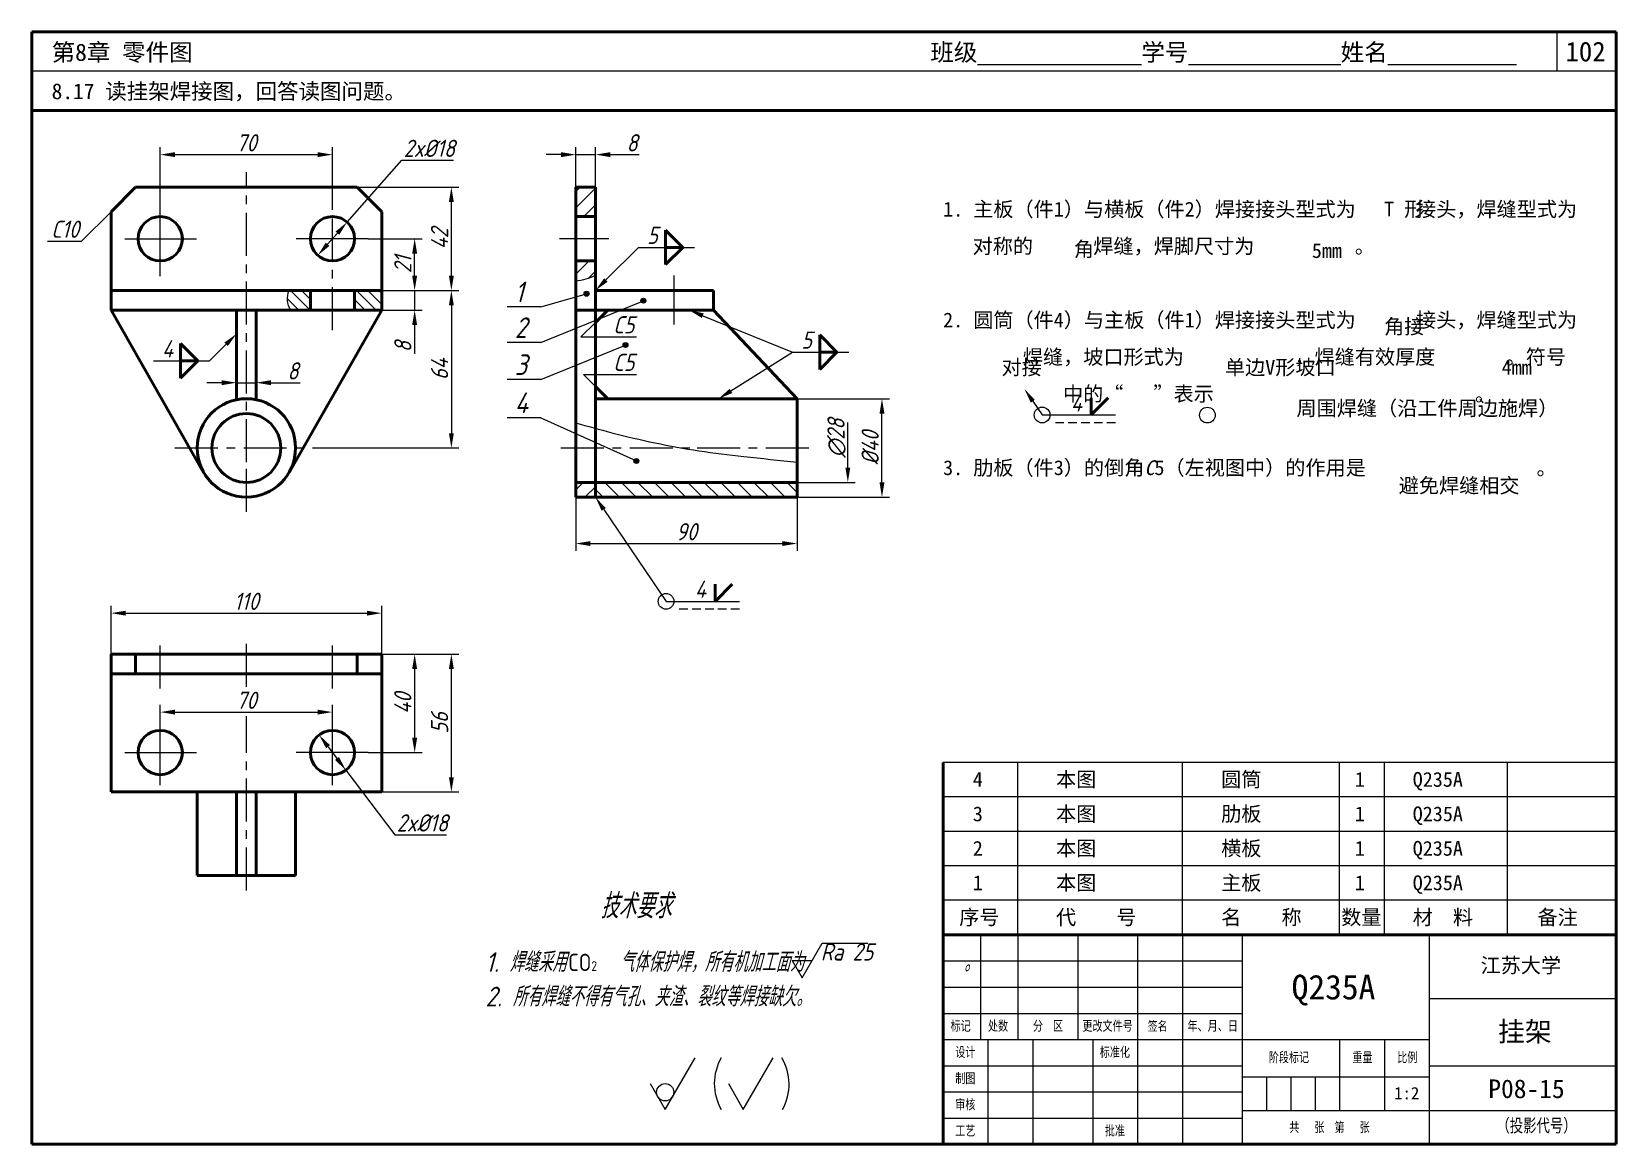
# Model space of a CAD drawing. Header units: millimetres. Extents: x 0 to 322, y 0 to 226.
import ezdxf

# ---------------------------------------------------------------- set-up
doc = ezdxf.new("R2010")
doc.units = ezdxf.units.MM
doc.header["$LTSCALE"] = 0.275
doc.header["$PDMODE"] = 33
doc.header["$PDSIZE"] = 1.5
doc.linetypes.add('CENTER', pattern=[50.8, 31.75, -6.35, 6.35, -6.35])
doc.linetypes.add('HIDDEN', pattern=[9.525, 6.35, -3.175])
for name, color, linetype in [('点画线层', 7, 'CENTER'), ('答案', 1, 'Continuous'), ('细实线层', 7, 'Continuous'), ('虚线层', 7, 'HIDDEN')]:
    doc.layers.add(name, color=color, linetype=linetype)
doc.layers.add('粗实线层', color=7, linetype='Continuous', lineweight=50)
doc.styles.get("Standard").update_dxf_attribs({"font": 'gbeitc.shx', "height": 3.5, "bigfont": 'gbcbig.shx'})
doc.styles.add('宋体', font='SimSun.ttf', dxfattribs={"height": 3})
doc.dimstyles.new('ISO-25', dxfattribs={"dimtxt": 3.5, "dimasz": 3, "dimexe": 1.5, "dimexo": 0, "dimgap": 0.65, "dimtad": 1, "dimdec": 4, "dimdsep": 46, "dimtxsty": 'Standard', "dimcen": 0, "dimclrd": 256, "dimclre": 256, "dimclrt": 256, "dimadec": 0, "dimazin": 0, "dimtfac": 1, "dimtdec": 4, "dimtmove": 0, "dimatfit": 2, "dimfxl": 0, "dimlwd": -1, "dimlwe": -1, "dimarcsym": 0})
doc.dimstyles.new('ISO-25$3', dxfattribs={"dimtxt": 3.5, "dimasz": 3, "dimexe": 1.5, "dimexo": 0, "dimgap": 0.65, "dimtad": 1, "dimtoh": 1, "dimdec": 4, "dimdsep": 46, "dimtxsty": 'Standard', "dimcen": 0, "dimclrd": 256, "dimclre": 256, "dimclrt": 256, "dimadec": 0, "dimazin": 0, "dimtfac": 1, "dimtdec": 4, "dimtmove": 0, "dimatfit": 2, "dimfxl": 0, "dimlwd": -1, "dimlwe": -1, "dimarcsym": 0})
pattern_1 = [(45, (-59.1778, 3.6276), (-1.683798, 1.683798), [])]

# ---------------------------------------------------------------- blocks, each defined once
blk = doc.blocks.new('*D0')
at = {"layer": 'Defpoints', "color": 0, "transparency": 16777216}
for p in [(61.12, 201.03), (26.12, 191.36), (61.12, 191.36)]:
    blk.add_point(p, dxfattribs=at)
at = {"layer": '细实线层', "transparency": 16777216}
for p, q in [((26.12, 191.36), (26.12, 202.53)), ((29.12, 201.03), (58.12, 201.03)), ((61.12, 191.36), (61.12, 202.53))]:
    blk.add_line(p, q, dxfattribs=at)
for points in [[(29.12, 201.53), (29.12, 200.53), (26.12, 201.03)], [(58.12, 201.53), (58.12, 200.53), (61.12, 201.03)]]:
    blk.add_solid(points, dxfattribs=at)
at = {"layer": '细实线层', "transparency": 16777216, "insert": (43.62, 203.43), "char_height": 3.5, "attachment_point": 5}
blk.add_mtext('70', dxfattribs=at)
blk = doc.blocks.new('*D1')
at = {"layer": 'Defpoints', "color": 0, "transparency": 16777216}
for p in [(71.12, 173.44), (71.12, 169.44), (77.82, 169.44)]:
    blk.add_point(p, dxfattribs=at)
at = {"layer": '细实线层', "transparency": 16777216}
for p, q in [((77.82, 176.44), (77.82, 179.44)), ((71.12, 173.44), (79.32, 173.44)), ((77.82, 173.44), (77.82, 169.44)), ((71.12, 169.44), (79.32, 169.44)), ((77.82, 166.44), (77.82, 160.54))]:
    blk.add_line(p, q, dxfattribs=at)
for points in [[(77.32, 176.44), (78.32, 176.44), (77.82, 173.44)], [(77.32, 166.44), (78.32, 166.44), (77.82, 169.44)]]:
    blk.add_solid(points, dxfattribs=at)
at = {"layer": '细实线层', "transparency": 16777216, "insert": (75.42, 161.99), "char_height": 3.5, "attachment_point": 5, "rotation": 90}
blk.add_mtext('8', dxfattribs=at)
blk = doc.blocks.new('*D2')
at = {"layer": 'Defpoints', "color": 0, "transparency": 16777216}
for p in [(68.35, 183.94), (77.82, 183.94), (71.12, 173.44)]:
    blk.add_point(p, dxfattribs=at)
at = {"layer": '细实线层', "transparency": 16777216}
for p, q in [((68.35, 183.94), (79.32, 183.94)), ((77.82, 176.44), (77.82, 180.94)), ((71.12, 173.44), (79.32, 173.44))]:
    blk.add_line(p, q, dxfattribs=at)
for points in [[(77.32, 180.94), (78.32, 180.94), (77.82, 183.94)], [(77.32, 176.44), (78.32, 176.44), (77.82, 173.44)]]:
    blk.add_solid(points, dxfattribs=at)
at = {"layer": '细实线层', "transparency": 16777216, "insert": (75.42, 178.69), "char_height": 3.5, "attachment_point": 5, "rotation": 90}
blk.add_mtext('21', dxfattribs=at)
blk = doc.blocks.new('*D3')
at = {"layer": 'Defpoints', "color": 0, "transparency": 16777216}
for p in [(66.12, 194.44), (85.28, 194.44), (71.12, 173.44)]:
    blk.add_point(p, dxfattribs=at)
at = {"layer": '细实线层', "transparency": 16777216}
for p, q in [((66.12, 194.44), (86.78, 194.44)), ((85.28, 176.44), (85.28, 191.44)), ((71.12, 173.44), (86.78, 173.44))]:
    blk.add_line(p, q, dxfattribs=at)
for points in [[(84.78, 191.44), (85.78, 191.44), (85.28, 194.44)], [(84.78, 176.44), (85.78, 176.44), (85.28, 173.44)]]:
    blk.add_solid(points, dxfattribs=at)
at = {"layer": '细实线层', "transparency": 16777216, "insert": (82.88, 183.94), "char_height": 3.5, "attachment_point": 5, "rotation": 90}
blk.add_mtext('42', dxfattribs=at)
blk = doc.blocks.new('*D4')
at = {"layer": 'Defpoints', "color": 0, "transparency": 16777216}
for p in [(71.12, 173.44), (58.14, 141.44), (85.28, 141.44)]:
    blk.add_point(p, dxfattribs=at)
at = {"layer": '细实线层', "transparency": 16777216}
for p, q in [((71.12, 173.44), (86.78, 173.44)), ((85.28, 170.44), (85.28, 144.44)), ((58.14, 141.44), (86.78, 141.44))]:
    blk.add_line(p, q, dxfattribs=at)
for points in [[(84.78, 170.44), (85.78, 170.44), (85.28, 173.44)], [(84.78, 144.44), (85.78, 144.44), (85.28, 141.44)]]:
    blk.add_solid(points, dxfattribs=at)
at = {"layer": '细实线层', "transparency": 16777216, "insert": (82.88, 157.44), "char_height": 3.5, "attachment_point": 5, "rotation": 90}
blk.add_mtext('64', dxfattribs=at)
blk = doc.blocks.new('*D5')
at = {"layer": 'Defpoints', "color": 0, "transparency": 16777216}
for p in [(64.1, 187.32), (58.14, 180.57)]:
    blk.add_point(p, dxfattribs=at)
at = {"layer": '细实线层', "transparency": 16777216}
for p, q in [((64.1, 187.32), (75.24, 199.91)), ((75.24, 199.91), (85.73, 199.91)), ((60.13, 182.82), (62.12, 185.07))]:
    blk.add_line(p, q, dxfattribs=at)
for points in [[(61.74, 185.4), (62.49, 184.74), (64.1, 187.32)], [(59.76, 183.15), (60.5, 182.49), (58.14, 180.57)]]:
    blk.add_solid(points, dxfattribs=at)
at = {"layer": '细实线层', "transparency": 16777216, "insert": (80.81, 202.31), "char_height": 3.5, "attachment_point": 5}
blk.add_mtext('2x%%C18', dxfattribs=at)
blk = doc.blocks.new('*D6')
at = {"layer": 'Defpoints', "color": 0, "transparency": 16777216}
for p in [(45.62, 154.7), (41.62, 151.24), (45.62, 151.24)]:
    blk.add_point(p, dxfattribs=at)
at = {"layer": '细实线层', "transparency": 16777216}
for p, q in [((38.62, 154.7), (35.62, 154.7)), ((41.62, 151.24), (41.62, 156.2)), ((41.62, 154.7), (45.62, 154.7)), ((45.62, 151.24), (45.62, 156.2)), ((48.62, 154.7), (54.53, 154.7))]:
    blk.add_line(p, q, dxfattribs=at)
for points in [[(38.62, 155.2), (38.62, 154.2), (41.62, 154.7)], [(48.62, 155.2), (48.62, 154.2), (45.62, 154.7)]]:
    blk.add_solid(points, dxfattribs=at)
at = {"layer": '细实线层', "transparency": 16777216, "insert": (53.08, 157.1), "char_height": 3.5, "attachment_point": 5}
blk.add_mtext('8', dxfattribs=at)
blk = doc.blocks.new('*D7')
at = {"layer": 'Defpoints', "color": 0, "transparency": 16777216}
for p in [(71.12, 107.89), (16.12, 99.57), (71.12, 99.57)]:
    blk.add_point(p, dxfattribs=at)
at = {"layer": '细实线层', "transparency": 16777216}
for p, q in [((16.12, 99.57), (16.12, 109.39)), ((19.12, 107.89), (68.12, 107.89)), ((71.12, 99.57), (71.12, 109.39))]:
    blk.add_line(p, q, dxfattribs=at)
for points in [[(19.12, 108.39), (19.12, 107.39), (16.12, 107.89)], [(68.12, 108.39), (68.12, 107.39), (71.12, 107.89)]]:
    blk.add_solid(points, dxfattribs=at)
at = {"layer": '细实线层', "transparency": 16777216, "insert": (43.62, 110.29), "char_height": 3.5, "attachment_point": 5}
blk.add_mtext('110', dxfattribs=at)
blk = doc.blocks.new('*D8')
at = {"layer": 'Defpoints', "color": 0, "transparency": 16777216}
for p in [(26.12, 86.99), (61.12, 87.79), (61.12, 86.99)]:
    blk.add_point(p, dxfattribs=at)
at = {"layer": '细实线层', "transparency": 16777216}
for p, q in [((26.12, 86.99), (26.12, 89.29)), ((29.12, 87.79), (58.12, 87.79)), ((61.12, 86.99), (61.12, 89.29))]:
    blk.add_line(p, q, dxfattribs=at)
for points in [[(29.12, 88.29), (29.12, 87.29), (26.12, 87.79)], [(58.12, 88.29), (58.12, 87.29), (61.12, 87.79)]]:
    blk.add_solid(points, dxfattribs=at)
at = {"layer": '细实线层', "transparency": 16777216, "insert": (43.62, 90.19), "char_height": 3.5, "attachment_point": 5}
blk.add_mtext('70', dxfattribs=at)
blk = doc.blocks.new('*D9')
at = {"layer": 'Defpoints', "color": 0, "transparency": 16777216}
for p in [(71.12, 99.57), (68.35, 79.57), (77.82, 79.57)]:
    blk.add_point(p, dxfattribs=at)
at = {"layer": '细实线层', "transparency": 16777216}
for p, q in [((71.12, 99.57), (79.32, 99.57)), ((77.82, 96.57), (77.82, 82.57)), ((68.35, 79.57), (79.32, 79.57))]:
    blk.add_line(p, q, dxfattribs=at)
for points in [[(77.32, 96.57), (78.32, 96.57), (77.82, 99.57)], [(77.32, 82.57), (78.32, 82.57), (77.82, 79.57)]]:
    blk.add_solid(points, dxfattribs=at)
at = {"layer": '细实线层', "transparency": 16777216, "insert": (75.42, 89.57), "char_height": 3.5, "attachment_point": 5, "rotation": 90}
blk.add_mtext('40', dxfattribs=at)
blk = doc.blocks.new('*D10')
at = {"layer": 'Defpoints', "color": 0, "transparency": 16777216}
for p in [(71.12, 99.57), (85.28, 99.57), (71.12, 71.57)]:
    blk.add_point(p, dxfattribs=at)
at = {"layer": '细实线层', "transparency": 16777216}
for p, q in [((71.12, 99.57), (86.78, 99.57)), ((85.28, 74.57), (85.28, 96.57)), ((71.12, 71.57), (86.78, 71.57))]:
    blk.add_line(p, q, dxfattribs=at)
for points in [[(84.78, 96.57), (85.78, 96.57), (85.28, 99.57)], [(84.78, 74.57), (85.78, 74.57), (85.28, 71.57)]]:
    blk.add_solid(points, dxfattribs=at)
at = {"layer": '细实线层', "transparency": 16777216, "insert": (82.88, 85.57), "char_height": 3.5, "attachment_point": 5, "rotation": 90}
blk.add_mtext('56', dxfattribs=at)
blk = doc.blocks.new('*D11')
at = {"layer": 'Defpoints', "color": 0, "transparency": 16777216}
for p in [(58.4, 83.15), (63.85, 75.99)]:
    blk.add_point(p, dxfattribs=at)
at = {"layer": '细实线层', "transparency": 16777216}
for p, q in [((60.22, 80.77), (62.03, 78.38)), ((63.85, 75.99), (73.81, 62.88)), ((73.81, 62.88), (84.3, 62.88))]:
    blk.add_line(p, q, dxfattribs=at)
for points in [[(60.61, 81.07), (59.82, 80.46), (58.4, 83.15)], [(62.43, 78.68), (61.63, 78.07), (63.85, 75.99)]]:
    blk.add_solid(points, dxfattribs=at)
at = {"layer": '细实线层', "transparency": 16777216, "insert": (79.38, 65.28), "char_height": 3.5, "attachment_point": 5}
blk.add_mtext('2x%%C18', dxfattribs=at)
blk = doc.blocks.new('*D12')
at = {"layer": 'Defpoints', "color": 0, "transparency": 16777216}
for p in [(114.55, 201.03), (110.55, 194.44), (114.55, 194.44)]:
    blk.add_point(p, dxfattribs=at)
at = {"layer": '细实线层', "transparency": 16777216}
for p, q in [((107.55, 201.03), (104.55, 201.03)), ((110.55, 194.44), (110.55, 202.53)), ((110.55, 201.03), (114.55, 201.03)), ((114.55, 194.44), (114.55, 202.53)), ((117.55, 201.03), (123.46, 201.03))]:
    blk.add_line(p, q, dxfattribs=at)
for points in [[(107.55, 201.53), (107.55, 200.53), (110.55, 201.03)], [(117.55, 201.53), (117.55, 200.53), (114.55, 201.03)]]:
    blk.add_solid(points, dxfattribs=at)
at = {"layer": '细实线层', "transparency": 16777216, "insert": (122, 203.43), "char_height": 3.5, "attachment_point": 5}
blk.add_mtext('8', dxfattribs=at)
blk = doc.blocks.new('*D13')
at = {"layer": 'Defpoints', "color": 0, "transparency": 16777216}
for p in [(155.55, 151.44), (172.78, 151.44), (155.55, 131.44)]:
    blk.add_point(p, dxfattribs=at)
at = {"layer": '细实线层', "transparency": 16777216}
for p, q in [((155.55, 151.44), (174.28, 151.44)), ((172.78, 134.44), (172.78, 148.44)), ((155.55, 131.44), (174.28, 131.44))]:
    blk.add_line(p, q, dxfattribs=at)
for points in [[(172.28, 148.44), (173.28, 148.44), (172.78, 151.44)], [(172.28, 134.44), (173.28, 134.44), (172.78, 131.44)]]:
    blk.add_solid(points, dxfattribs=at)
at = {"layer": '细实线层', "transparency": 16777216, "insert": (170.38, 141.44), "char_height": 3.5, "attachment_point": 5, "rotation": 90}
blk.add_mtext('%%C40', dxfattribs=at)
blk = doc.blocks.new('*D14')
at = {"layer": 'Defpoints', "color": 0, "transparency": 16777216}
for p in [(110.55, 131.44), (155.55, 131.44), (155.55, 122.03)]:
    blk.add_point(p, dxfattribs=at)
at = {"layer": '细实线层', "transparency": 16777216}
for p, q in [((110.55, 131.44), (110.55, 120.53)), ((155.55, 131.44), (155.55, 120.53)), ((113.55, 122.03), (152.55, 122.03))]:
    blk.add_line(p, q, dxfattribs=at)
for points in [[(113.55, 122.53), (113.55, 121.53), (110.55, 122.03)], [(152.55, 122.53), (152.55, 121.53), (155.55, 122.03)]]:
    blk.add_solid(points, dxfattribs=at)
at = {"layer": '细实线层', "transparency": 16777216, "insert": (133.05, 124.43), "char_height": 3.5, "attachment_point": 5}
blk.add_mtext('90', dxfattribs=at)

msp = doc.modelspace()

# ---------------------------------------------------------------- hatches: boundary and pattern name
at = {"layer": '细实线层'}
h = msp.add_hatch(dxfattribs=at)
h.set_pattern_fill('ANSI31', color=256, scale=0.75)
h.set_pattern_definition(pattern_1)
h.paths.add_polyline_path([(114.55231, 194.44399), (110.55231, 194.44399), (110.55231, 188.44399), (114.55231, 188.44399)])
edge = h.paths.add_edge_path()
edge.add_line((114.55231, 179.44399), (110.55231, 179.44399))
edge.add_line((110.55231, 179.44399), (110.55231, 175.29478))
edge.add_spline(control_points=[(110.55231, 175.29478), (111.25009, 175.40484), (112.64135, 175.6243), (113.91663, 176.22199), (114.55231, 176.51992)], knot_values=[0, 0, 0, 0, 2.107520319, 4.202080777, 4.202080777, 4.202080777, 4.202080777], degree=3, periodic=0)
edge.add_line((114.55231, 176.51992), (114.55231, 179.44399))
h = msp.add_hatch(dxfattribs=at)
h.set_pattern_fill('ANSI31', color=256, scale=0.5, angle=90)
h.set_pattern_definition([(135, (-40.299, 3.6276), (-1.122532, -1.122532), [])])
edge = h.paths.add_edge_path()
edge.add_line((56.62342, 173.44399), (52.23621, 173.44399))
edge.add_spline(control_points=[(52.23621, 173.44399), (52.09291, 172.75404), (51.80961, 171.39002), (52.30171, 170.08761), (52.54489, 169.44399)], knot_values=[0, 0, 0, 0, 2.067100656, 4.086591555, 4.086591555, 4.086591555, 4.086591555], degree=3, periodic=0)
edge.add_line((52.54489, 169.44399), (56.62342, 169.44399))
edge.add_line((56.62342, 169.44399), (56.62342, 173.44399))
h.paths.add_polyline_path([(71.12342, 173.44399), (65.62342, 173.44399), (65.62342, 169.44399), (71.12342, 169.44399)])
h = msp.add_hatch(color=256, dxfattribs=at)
h.dxf.hatch_style = 1
edge = h.paths.add_edge_path()
edge.add_arc((112.7557, 172.7744), 0.5, 0, 360)
h = msp.add_hatch(color=256, dxfattribs=at)
h.dxf.hatch_style = 1
edge = h.paths.add_edge_path()
edge.add_arc((124.29749, 171.35259), 0.5, 0, 360)
h = msp.add_hatch(color=256, dxfattribs=at)
h.dxf.hatch_style = 1
edge = h.paths.add_edge_path()
edge.add_arc((120.66104, 162.35084), 0.5, 0, 360)
h = msp.add_hatch(color=256, dxfattribs=at)
h.dxf.hatch_style = 1
edge = h.paths.add_edge_path()
edge.add_arc((122.87453, 138.80884), 0.5, 0, 360)
h = msp.add_hatch(dxfattribs=at)
h.set_pattern_fill('ANSI31', color=256, scale=0.75)
h.set_pattern_definition(pattern_1)
h.paths.add_polyline_path([(114.55231, 134.44399), (110.55231, 134.44399), (110.55231, 131.44399), (114.55231, 131.44399)])
h = msp.add_hatch(dxfattribs=at)
h.set_pattern_fill('ANSI31', color=256, scale=0.75, angle=90)
h.set_pattern_definition([(135, (-59.1778, 3.6276), (-1.683798, -1.683798), [])])
h.paths.add_polyline_path([(155.55231, 134.44399), (114.55231, 134.44399), (114.55231, 131.44399), (155.55231, 131.44399)])

# ---------------------------------------------------------------- linework, layer by layer
at = {"lineweight": 50}
for p, q in [((322, 226), (0, 226)), ((0, 226), (0, 0)), ((322, 0), (322, 226)), ((322, 210), (0, 210)), ((185.2, 42.56), (185.2, 77.56)), ((322, 42.56), (185.2, 42.56)), ((185.2, 42.56), (185.2, 0)), ((0, 0), (322, 0))]:
    msp.add_line(p, q, dxfattribs=at)
for p, q in [((310, 218), (310, 226)), ((322, 218), (0, 218)), ((192.8, 42.56), (192.8, 21.28)), ((200.4, 42.56), (200.4, 21.28)), ((212.56, 42.56), (212.56, 21.28)), ((224.72, 42.56), (224.72, 0)), ((233.84, 42.56), (233.84, 0)), ((246, 42.56), (246, 0)), ((284, 42.56), (284, 0)), ((156.57438, 33.82951), (160.61583, 40.82951)), ((160.61583, 40.82951), (169.89473, 40.82951)), ((154.55365, 37.32951), (156.57438, 33.82951)), ((154.55365, 37.32951), (158.5951, 37.32951)), ((185.2, 37.24), (246, 37.24)), ((185.2, 31.92), (246, 31.92)), ((284, 29.64), (322, 29.64)), ((185.2, 26.6), (246, 26.6)), ((185.2, 21.28), (284, 21.28)), ((194.32, 21.28), (194.32, 0)), ((203.44, 21.28), (203.44, 0)), ((215.6, 21.28), (215.6, 0)), ((265.76, 21.28), (265.76, 6.84)), ((274.88, 21.28), (274.88, 6.84)), ((128.73311, 7.07508), (134.79529, 17.57508)), ((144.60693, 7.07508), (150.66911, 17.57508)), ((185.2, 15.96), (246, 15.96)), ((246, 13.68), (284, 13.68)), ((250.94, 13.68), (250.94, 6.84)), ((255.88, 13.68), (255.88, 6.84)), ((260.82, 13.68), (260.82, 6.84)), ((284, 15.96), (322, 15.96)), ((125.70202, 12.32508), (128.73311, 7.07508)), ((141.57584, 12.32508), (144.60693, 7.07508)), ((185.2, 10.64), (246, 10.64)), ((246, 6.84), (322, 6.84)), ((284, 6.84), (292.17175, 6.84)), ((284, 6.84), (292.17175, 6.84)), ((185.2, 5.32), (246, 5.32))]:
    msp.add_line(p, q)
at = {"layer": '点画线层'}
for p, q in [((43.62342, 138.56304), (43.62342, 197.44399)), ((61.12342, 165.37554), (61.12342, 191.36063)), ((29.10855, 141.44399), (58.1383, 141.44399)), ((43.62342, 128.44399), (43.62342, 138.56304)), ((107.55231, 141.44399), (135.21101, 141.44399)), ((135.21101, 141.44399), (158.55231, 141.44399)), ((26.12342, 92.57172), (26.12342, 102.57172)), ((43.62342, 92.95473), (43.62342, 102.57172)), ((61.12342, 92.57172), (61.12342, 102.57172)), ((43.62342, 51.57172), (43.62342, 86.93889))]:
    msp.add_line(p, q, dxfattribs=at)
at = {"layer": '粗实线层'}
for p, q in [((16.12342, 189.44399), (21.12342, 194.44399)), ((21.12342, 194.44399), (66.12342, 194.44399)), ((66.12342, 194.44399), (71.12342, 189.44399)), ((110.55231, 131.44399), (110.55231, 194.44399)), ((110.55231, 194.44399), (114.55231, 194.44399)), ((114.55231, 131.44399), (114.55231, 194.44399)), ((16.12342, 169.44399), (16.12342, 189.44399)), ((71.12342, 169.44399), (71.12342, 189.44399)), ((110.55231, 188.44399), (114.55231, 188.44399)), ((128.80926, 185.69731), (128.80926, 182.19731)), ((132.30926, 182.19731), (128.80926, 185.69731)), ((128.80926, 182.19731), (132.30926, 182.19731)), ((128.80926, 178.69731), (128.80926, 182.19731)), ((132.30926, 182.19731), (128.80926, 178.69731)), ((110.55231, 179.44399), (114.55231, 179.44399)), ((16.12342, 173.44399), (71.12342, 173.44399)), ((56.62342, 173.44399), (56.62342, 169.44399)), ((65.62342, 173.44399), (65.62342, 169.44399)), ((114.55231, 173.44399), (138.55231, 173.44399)), ((138.55231, 169.44399), (138.55231, 173.44399)), ((16.12342, 169.44399), (71.12342, 169.44399)), ((16.12342, 169.44399), (34.93901, 136.48608)), ((41.62342, 151.24195), (41.62342, 169.44399)), ((45.62342, 151.24195), (45.62342, 169.44399)), ((71.12342, 169.44399), (52.30784, 136.48608)), ((110.55231, 169.44399), (138.55231, 169.44399)), ((114.55231, 166.94399), (117.05231, 169.44399)), ((155.55231, 151.44399), (138.55231, 169.44399)), ((160.12721, 164.39958), (160.12721, 160.89958)), ((163.62721, 160.89958), (160.12721, 164.39958)), ((30.24569, 162.63616), (30.24569, 159.13616)), ((33.74569, 159.13616), (30.24569, 162.63616)), ((30.24569, 159.13616), (33.74569, 159.13616)), ((30.24569, 155.63616), (30.24569, 159.13616)), ((33.74569, 159.13616), (30.24569, 155.63616)), ((160.12721, 160.89958), (163.62721, 160.89958)), ((160.12721, 157.39958), (160.12721, 160.89958)), ((163.62721, 160.89958), (160.12721, 157.39958)), ((117.05231, 151.44399), (114.55231, 153.94399)), ((114.55231, 151.44399), (155.55231, 151.44399)), ((155.55231, 131.44399), (155.55231, 151.44399)), ((215.26279, 148.1474), (215.26279, 151.6474)), ((215.26279, 148.1474), (218.76279, 151.6474)), ((110.55231, 134.44399), (155.55231, 134.44399)), ((110.55231, 131.44399), (155.55231, 131.44399)), ((138.85081, 110.29152), (138.85081, 113.79152)), ((138.85081, 110.29152), (142.35081, 113.79152)), ((16.12342, 99.57172), (71.12342, 99.57172)), ((16.12342, 71.57172), (16.12342, 99.57172)), ((21.12342, 99.57172), (21.12342, 95.57172)), ((66.12342, 99.57172), (66.12342, 95.57172)), ((71.12342, 71.57172), (71.12342, 99.57172)), ((16.12342, 95.57172), (71.12342, 95.57172)), ((16.12342, 71.57172), (71.12342, 71.57172)), ((33.62342, 71.57172), (33.62342, 54.57172)), ((41.62342, 54.57172), (41.62342, 71.57172)), ((45.62342, 54.57172), (45.62342, 71.57172)), ((53.62342, 71.57172), (53.62342, 54.57172)), ((33.62342, 54.57172), (53.62342, 54.57172))]:
    msp.add_line(p, q, dxfattribs=at)
for centre, radius in [((26.12342, 183.94399), 4.5), ((61.12342, 183.94399), 4.5), ((43.62342, 141.44399), 10), ((43.62342, 141.44399), 7), ((26.12342, 79.57172), 4.5), ((61.12342, 79.57172), 4.5)]:
    msp.add_circle(centre, radius, dxfattribs=at)
at = {"layer": '细实线层'}
for p, q in [((26.12342, 176.32475), (26.12342, 191.36063)), ((16.12342, 189.44399), (10.0863, 183.40687)), ((18.89908, 183.94399), (33.48408, 183.94399)), ((68.34776, 183.94399), (53.76277, 183.94399)), ((117.27665, 183.94399), (107.2428, 183.94399)), ((10.0863, 183.40687), (3.23037, 183.40687)), ((116.67363, 175.56531), (123.30563, 182.19731)), ((123.30563, 182.19731), (134.70601, 182.19731)), ((130.55231, 166.54704), (130.55231, 176.46757)), ((103.44911, 170.12119), (112.7557, 172.7744)), ((103.44911, 162.86249), (124.29749, 171.35259)), ((103.44911, 170.12119), (96.59318, 170.12119)), ((136.36434, 168.31515), (154.62358, 160.89958)), ((114.55231, 166.94399), (111.59898, 163.99066)), ((39.5021, 162.49583), (36.14243, 159.13616)), ((103.44911, 162.86249), (96.59318, 162.86249)), ((103.44911, 155.3535), (120.66104, 162.35084)), ((111.59898, 163.99066), (122.87453, 163.99066)), ((24.74206, 159.13616), (36.14243, 159.13616)), ((142.09974, 153.03885), (154.62358, 160.89958)), ((154.62358, 160.89958), (166.02396, 160.89958)), ((103.44911, 155.3535), (96.59318, 155.3535)), ((114.55231, 153.94399), (112.13764, 156.35866)), ((112.13764, 156.35866), (122.87453, 156.35866)), ((203.43025, 150.93381), (205.32153, 148.1474)), ((205.32153, 148.1474), (220.23952, 148.1474)), ((103.44911, 147.5942), (96.59318, 147.5942)), ((103.44911, 147.5942), (122.87453, 138.80884)), ((165.84233, 137.44399), (165.84233, 146.61638)), ((155.55231, 134.44399), (167.34233, 134.44399)), ((116.23712, 128.96177), (128.90955, 110.29152)), ((128.90955, 110.29152), (143.82754, 110.29152)), ((26.12342, 72.93935), (26.12342, 86.98837)), ((61.12342, 72.93935), (61.12342, 86.98837)), ((18.89908, 79.57172), (33.48408, 79.57172)), ((68.34776, 79.57172), (53.76277, 79.57172)), ((322, 77.56), (185.2, 77.56)), ((200.4, 42.56), (200.4, 77.56)), ((233.84, 42.56), (233.84, 77.56)), ((265.76, 42.56), (265.76, 77.56)), ((274.88, 42.56), (274.88, 77.56)), ((299.88, 42.56), (299.88, 77.56)), ((322, 70.56), (185.2, 70.56)), ((322, 63.56), (185.2, 63.56)), ((322, 56.56), (185.2, 56.56)), ((322, 49.56), (185.2, 49.56))]:
    msp.add_line(p, q, dxfattribs=at)
for centre, radius in [((112.7557, 172.7744), 0.5), ((124.29749, 171.35259), 0.5), ((120.66104, 162.35084), 0.5), ((205.32153, 148.1474), 1.6), ((238.90477, 148.12007), 1.6), ((122.87453, 138.80884), 0.5), ((128.90955, 110.29152), 1.6), ((128.73311, 10.57508), 1.75)]:
    msp.add_circle(centre, radius, dxfattribs=at)
for centre, start, end in [((149.0845, 12.32508), 149.6170391, 210.3829609), ((143.52931, 12.20491), 330.3829609, 31.1488826)]:
    msp.add_arc(centre, 10.38006, start, end, dxfattribs=at)
for points in [[(114.55231, 176.51992), (112.61646, 175.72012), (110.55231, 175.29478)], [(52.54489, 169.44399), (52.0047, 171.38989), (52.23621, 173.44399)], [(110.55231, 146.55045), (117.88471, 144.55268), (135.56349, 140.87256), (144.71857, 139.71596), (155.55231, 138.55935)]]:
    msp.add_spline(points, degree=3, dxfattribs=at)
for points in [[(117.02719, 175.21176), (114.55231, 173.44399), (116.32008, 175.91886)], [(136.1762, 167.8519), (133.58482, 169.44399), (136.55248, 168.7784)], [(39.14855, 162.84938), (41.62342, 164.61715), (39.85566, 162.14227)], [(142.36555, 152.61535), (139.55879, 151.44399), (141.83393, 153.46234)], [(203.01655, 150.65301), (201.74544, 153.41604), (203.84395, 151.21461)], [(165.34233, 137.44399), (166.34233, 137.44399), (165.84233, 134.44399)], [(115.82342, 128.68097), (114.55231, 131.44399), (116.65082, 129.24257)]]:
    msp.add_solid(points, dxfattribs=at)
at = {"layer": '虚线层'}
for p, q in [((208.01409, 146.6474), (220.23952, 146.6474)), ((131.60211, 108.79152), (143.82754, 108.79152))]:
    msp.add_line(p, q, dxfattribs=at)

# ---------------------------------------------------------------- texts
at = {"style": '宋体'}
for s, height, p in [('第8章 零件图', 3.5, (4.05424, 220.07201)), ('班级%%U              %%U学号%%U             %%U姓名%%U           ', 3.5, (182.61297, 220.07201)), ('102', 4, (311.67233, 219.96344)), ('8.17 读挂架焊接图，回答读图问题。', 3.2, (4.05424, 212.29907)), ('江苏大学', 3, (294.41866, 34.85016)), ('Q235A', 5, (256.02737, 29.43385)), ('挂架', 4, (297.96339, 20.90368)), ('P08-15', 3.8, (295.99357, 9.38304)), ('1:2', 2.5, (276.86648, 9.13306))]:
    msp.add_text(s, height=height, dxfattribs=at).set_placement(p)
at = {"style": '宋体', "width": 0.75}
for s, height, p in [('标记', 2, (186.71597, 23.0709)), ('处数', 2, (194.31597, 23.0709)), ('分  区', 2, (203.45846, 23.0709)), ('更改文件号', 2, (213.50768, 23.0709)), ('签名', 1.9, (226.80426, 23.0709)), ('年、月、日', 2, (234.86886, 23.0709)), ('设计', 2, (187.66934, 17.7509)), ('标准化', 2, (217.03652, 17.7509)), ('阶段标记', 2, (251.37829, 16.68388)), ('重量', 2, (268.35921, 16.68388)), ('比例', 2, (277.47921, 16.68388)), ('制图', 2, (187.66934, 12.4309)), ('审核', 2, (187.66934, 7.1109)), ('工艺', 2, (187.66934, 1.7909)), ('批准', 2, (218.06934, 1.7909)), ('共   张  第   张', 2, (255.54343, 2.49264)), ('（投影代号）', 2.66, (297.62192, 2.49264))]:
    msp.add_text(s, height=height, dxfattribs=at).set_placement(p)
at = {"layer": '答案', "style": '宋体'}
for s, p in [('T 形', (274.81214, 188.48762)), ('角', (211.76388, 180.335)), ('5mm', (260.12584, 180.03842)), ('角接', (274.81214, 164.62269)), ('对接', (197.07734, 156.32185)), ('单边V形坡口', (242.47209, 156.32185)), ('4mm', (298.69631, 156.32185)), ('周围焊缝（沿工件周边施焊）', (257.01028, 148.021)), ('避免焊缝相交', (277.77912, 132.30869))]:
    msp.add_text(s, height=3, dxfattribs=at).set_placement(p)
at = {"layer": '细实线层'}
for s, height, p in [('C10', 3.5, (3.94867, 184.12424)), ('5', 3.5, (125.05926, 182.89731)), ('1', 4.2, (98.15245, 171.03248)), ('2', 4.2, (98.15245, 163.77378)), ('C5', 3.5, (118.15987, 164.70804)), ('5', 3.5, (156.37721, 161.59958)), ('4', 3.5, (26.49569, 159.83616)), ('3', 4.2, (98.15245, 156.26479)), ('C5', 3.5, (118.15987, 157.07604)), ('4', 4.2, (98.15245, 148.5055)), ('4', 3.5, (211.1765, 148.8474)), ('4', 3.5, (134.76452, 110.99152)), ('技术要求', 5, (115.57185, 45.90072)), ('1. 焊缝采用     气体保护焊，所有机加工面为               。', 4, (92.2177, 35.02043)), ('Ra 25', 3.5, (160.33385, 37.32447)), ('2. 所有焊缝不得有气孔、夹渣、裂纹等焊接缺欠。', 4, (92.2177, 28.01038))]:
    msp.add_text(s, height=height, dxfattribs=at).set_placement(p)
msp.add_text('∅28', height=3.5, rotation=90, dxfattribs=at).set_placement((165.19233, 139.48045))
at = {"layer": '细实线层', "style": '宋体'}
for s, p in [('4', (191.24256, 72.62034)), ('本图', (208.14739, 72.62034)), ('圆筒', (241.70496, 72.62034)), ('1', (268.86321, 72.62034)), ('Q235A', (280.62863, 72.62034)), ('3', (191.24256, 65.62034)), ('本图', (208.14739, 65.62034)), ('肋板', (241.70496, 65.62034)), ('1', (268.86321, 65.62034)), ('Q235A', (280.62863, 65.62034)), ('2', (191.24256, 58.62034)), ('本图', (208.14739, 58.62034)), ('横板', (241.70496, 58.62034)), ('1', (268.86321, 58.62034)), ('Q235A', (280.62863, 58.62034)), ('本图', (208.14739, 51.62034)), ('主板', (241.70496, 51.62034)), ('1', (191.24256, 51.62034)), ('1', (268.86321, 51.62034)), ('Q235A', (280.62863, 51.62034)), ('序号', (188.47958, 44.62034)), ('代    号', (208.14739, 44.62034)), ('名    称', (241.70496, 44.62034)), ('数量', (266.10023, 44.62034)), ('材  料', (280.62863, 44.62034)), ('备注', (305.98135, 44.62034))]:
    msp.add_text(s, height=3, dxfattribs=at).set_placement(p)
at = {"layer": '细实线层', "insert": (185.2, 191.44782), "char_height": 3, "attachment_point": 1, "line_spacing_factor": 1.5, "style": '宋体'}
msp.add_mtext_dynamic_manual_height_columns('\\pi-6,l6;1. 主板（件1）与横板（件2）焊接接头型式为{\\L      }接头，焊缝型式为对称的{\\L      }焊缝，焊脚尺寸为{\\L          }。\\P\\P2. 圆筒（件4）与主板（件1）焊接接头型式为{\\L      }接头，焊缝型式为{\\L      }焊缝，坡口形式为{\\L           }，焊缝有效厚度{\\L       }。符号           中的“   ”表示{\\L                          }。\\P\\P3. 肋板（件3）的倒角{\\fSimSun|b0|i1|c134|p2;C}5（左视图中）的作用是{\\L                 }。', width=130.2488634, gutter_width=15, heights=[0], dxfattribs=at)
at = {"layer": '细实线层', "insert": (109.01838, 38.6988), "char_height": 3.5, "attachment_point": 1}
msp.add_mtext_dynamic_manual_height_columns('{\\Fgbenor|c134;CO\\H0.57143x;2}', width=7.4780938, gutter_width=17.5, heights=[0], dxfattribs=at)

# ---------------------------------------------------------------- dimensions: what is measured, and where the dimension line sits
at = {"layer": '细实线层'}
for base, p1, p2, text, picture, middle in [((61.12342, 201.02682), (26.12342, 191.36063), (61.12342, 191.36063), '70', '*D0', (43.62342, 203.42682)), ((114.55231, 201.02682), (110.55231, 194.44399), (114.55231, 194.44399), '8', '*D12', (122.0044, 203.42682)), ((45.62342, 154.69762), (41.62342, 151.24195), (45.62342, 151.24195), '8', '*D6', (53.07551, 157.09762)), ((155.55231, 122.03438), (110.55231, 131.44399), (155.55231, 131.44399), '90', '*D14', (133.05231, 124.43438)), ((71.12342, 107.89066), (16.12342, 99.57172), (71.12342, 99.57172), '110', '*D7', (43.62342, 110.29066)), ((61.12342, 87.79443), (26.12342, 86.98837), (61.12342, 86.98837), '70', '*D8', (43.62342, 90.19443))]:
    dim = msp.add_linear_dim(base=base, p1=p1, p2=p2, text=text, dimstyle='ISO-25', dxfattribs=at)
    dim.commit()
    dim.dimension.update_dxf_attribs({"geometry": picture, "text_midpoint": middle})
for p1, p2, picture, middle in [((58.14372, 180.57185), (64.10313, 187.31613), '*D5', (80.8069, 199.91414)), ((58.40057, 83.15447), (63.84628, 75.98898), '*D11', (79.37707, 62.885))]:
    dim = msp.add_diameter_dim_2p(p1=p1, p2=p2, text='2x%%C18', dimstyle='ISO-25$3', dxfattribs=at)
    dim.commit()
    dim.dimension.update_dxf_attribs({"geometry": picture, "text_midpoint": middle, "dimtype": 163})
for base, p1, p2, text, picture, middle in [((85.28209, 194.44399), (71.12342, 173.44399), (66.12342, 194.44399), '42', '*D3', (82.88209, 183.94399)), ((77.81681, 183.94399), (71.12342, 173.44399), (68.34776, 183.94399), '21', '*D2', (75.41681, 178.69399)), ((77.81681, 169.44399), (71.12342, 173.44399), (71.12342, 169.44399), '8', '*D1', (75.41681, 161.99191)), ((85.28209, 141.44399), (71.12342, 173.44399), (58.1383, 141.44399), '64', '*D4', (82.88209, 157.44399)), ((172.77724, 151.44399), (155.55231, 131.44399), (155.55231, 151.44399), '%%C40', '*D13', (170.37724, 141.44399)), ((77.81681, 79.57172), (71.12342, 99.57172), (68.34776, 79.57172), '40', '*D9', (75.41681, 89.57172)), ((85.28209, 99.57172), (71.12342, 71.57172), (71.12342, 99.57172), '56', '*D10', (82.88209, 85.57172))]:
    dim = msp.add_linear_dim(base=base, p1=p1, p2=p2, angle=90, text=text, dimstyle='ISO-25', dxfattribs=at)
    dim.commit()
    dim.dimension.update_dxf_attribs({"geometry": picture, "text_midpoint": middle})

doc.saveas('drawing.dxf')
